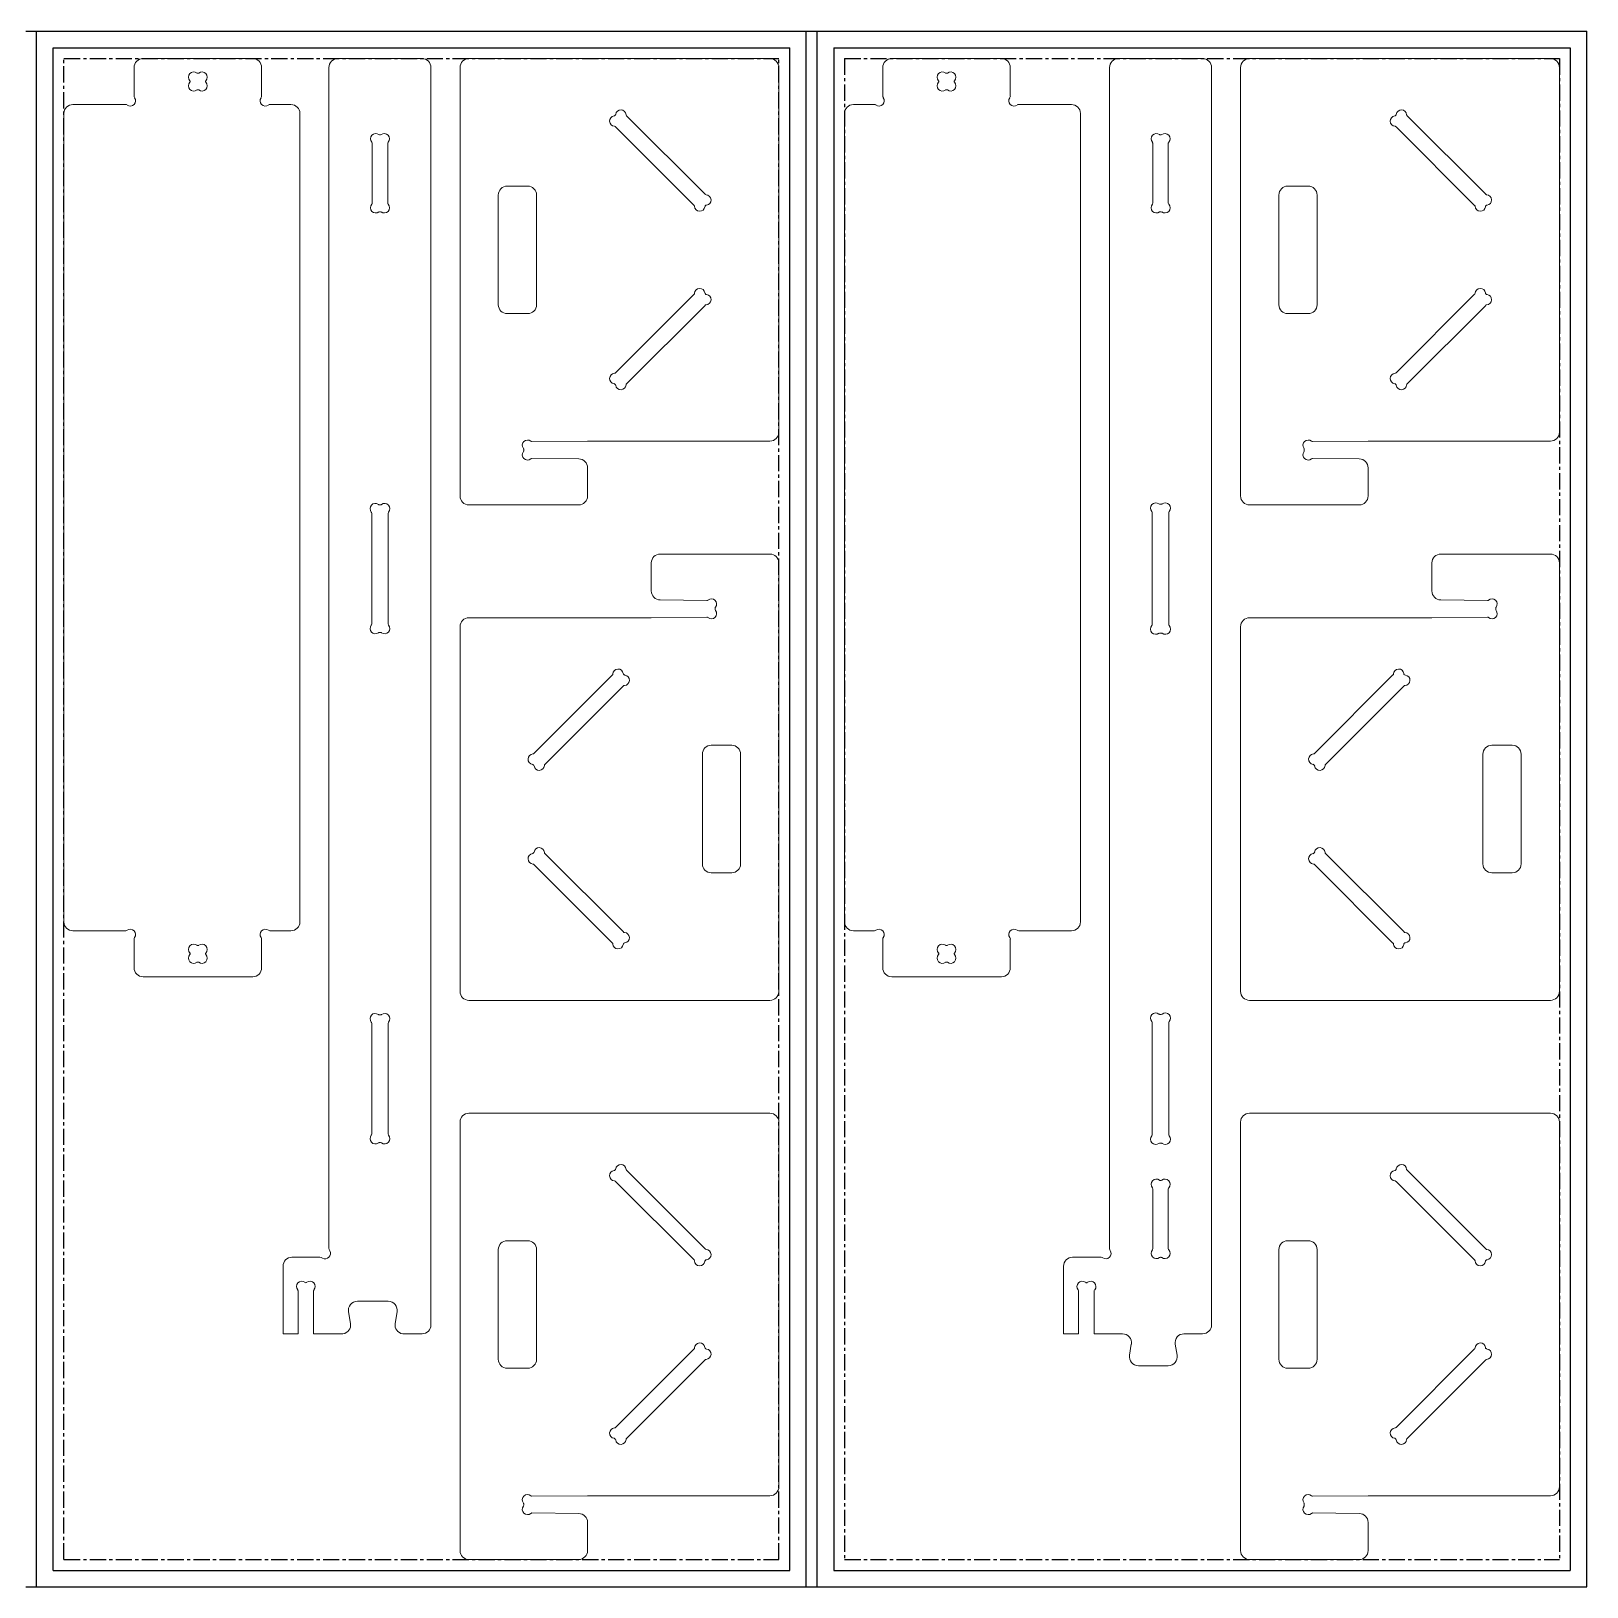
# Model space of a CAD drawing. Header units: millimetres. Extents: x 0 to 2440, y 0 to 1220.
# Drawn here: x 1220 to 2440, y 0 to 1220 of the extents above; entities that cross this region are included whole.
import ezdxf

# ---------------------------------------------------------------- set-up
doc = ezdxf.new("R2010")
doc.units = ezdxf.units.MM
doc.linetypes.add('CENTERX2', pattern=[20.32, 12.7, -2.54, 2.54, -2.54])

msp = doc.modelspace()

# ---------------------------------------------------------------- linework, layer by layer
at = {"color": 7, "linetype": 'CENTERX2'}
for p, q in [((1215.7, 1220), (1224.2, 1220)), ((1827.8, 1220), (1836.3, 1220)), ((1245.7, 1198.5), (1806.3, 1198.5)), ((1245.7, 21.5), (1245.7, 1198.5)), ((1806.3, 21.5), (1806.3, 1198.5)), ((1857.8, 1198.5), (1857.8, 21.5)), ((1857.8, 1198.5), (2418.4, 1198.5)), ((2418.4, 1198.5), (2418.4, 21.5)), ((1245.7, 21.5), (1806.3, 21.5)), ((1857.8, 21.5), (2418.4, 21.5)), ((1215.7, 0), (1224.2, 0)), ((1827.8, 0), (1836.3, 0))]:
    msp.add_line(p, q, dxfattribs=at)
at = {"color": 7, "linetype": 'Continuous'}
for p, q in [((1224.2, 0), (1224.2, 1220)), ((1224.2, 1220), (1827.8, 1220)), ((1827.8, 0), (1827.8, 1220)), ((1836.3, 0), (1836.3, 1220)), ((1836.3, 1220), (2439.9, 1220)), ((2439.9, 0), (2439.9, 1220)), ((1237.2, 13), (1237.2, 1207)), ((1237.2, 1207), (1814.8, 1207)), ((1814.8, 13), (1814.8, 1207)), ((1849.3, 1207), (2426.9, 1207)), ((1849.3, 1207), (1849.3, 13)), ((2426.9, 1207), (2426.9, 13)), ((1237.2, 13), (1814.8, 13)), ((1849.3, 13), (2426.9, 13)), ((1224.2, 0), (1237.2, 0)), ((1237.2, 0), (1814.8, 0)), ((1814.8, 0), (1827.8, 0)), ((1836.3, 0), (1849.3, 0)), ((1849.3, 0), (2426.9, 0)), ((2426.9, 0), (2439.9, 0))]:
    msp.add_line(p, q, dxfattribs=at)
at = {"color": 7, "linetype": 'Continuous', "lineweight": 15}
for p, q in [((1224.2, 1220), (1224.2, 0)), ((1827.8, 1220), (1224.2, 1220)), ((1827.8, 0), (1827.8, 1220)), ((1836.3, 1220), (1836.3, 0)), ((2439.9, 1220), (1836.3, 1220)), ((2439.9, 0), (2439.9, 1220)), ((1237.2, 1207), (1237.2, 13)), ((1814.8, 1207), (1237.2, 1207)), ((1393.7, 1198.5), (1307.7, 1198.5)), ((1526.5, 1198.5), (1460.5, 1198.5)), ((1799.3, 1198.5), (1563.3, 1198.5)), ((1814.8, 13), (1814.8, 1207)), ((2426.9, 1207), (1849.3, 1207)), ((1849.3, 1207), (1849.3, 13)), ((1894.8, 1198.5), (1980.8, 1198.5)), ((2138.6, 1198.5), (2072.6, 1198.5)), ((2411.4, 1198.5), (2175.4, 1198.5)), ((2426.9, 13), (2426.9, 1207)), ((1300.7, 1191.5), (1300.7, 1169.1)), ((1351.1, 1187), (1350.3, 1187)), ((1400.7, 1169.1), (1400.7, 1191.5)), ((1453.5, 265.7), (1453.5, 1191.5)), ((1533.5, 205.5), (1533.5, 1191.5)), ((1556.3, 1191.5), (1556.3, 855.5)), ((1806.3, 905.5), (1806.3, 1191.5)), ((1887.8, 1169.1), (1887.8, 1191.5)), ((1937.4, 1187), (1938.2, 1187)), ((1987.8, 1191.5), (1987.8, 1169.1)), ((2065.6, 265.1), (2065.6, 1191.5)), ((2145.6, 205.5), (2145.6, 1191.5)), ((2168.4, 1191.5), (2168.4, 855.5)), ((2418.4, 905.5), (2418.4, 1191.5)), ((1344.6, 1180.8), (1344.6, 1180.3)), ((1350.3, 1174), (1351.1, 1174)), ((1356.8, 1180.3), (1356.8, 1180.8)), ((1931.7, 1180.3), (1931.7, 1180.8)), ((1938.2, 1174), (1937.4, 1174)), ((1943.9, 1180.8), (1943.9, 1180.3)), ((1294.1, 1162.5), (1252.7, 1162.5)), ((1423.7, 1162.5), (1407.2, 1162.5)), ((1864.8, 1162.5), (1881.3, 1162.5)), ((1994.4, 1162.5), (2035.8, 1162.5)), ((1245.7, 1155.5), (1245.7, 521.5)), ((1430.7, 521.5), (1430.7, 1155.5)), ((1678, 1154.1), (1677.8, 1153.9)), ((1748.4, 1092.1), (1686.8, 1153.7)), ((1857.8, 1155.5), (1857.8, 521.5)), ((2042.8, 521.5), (2042.8, 1155.5)), ((2290.1, 1154.1), (2289.9, 1153.9)), ((2360.6, 1092.1), (2299, 1153.7)), ((1493.4, 1138.6), (1493.6, 1138.6)), ((1678.2, 1145), (1739.8, 1083.4)), ((2105.5, 1138.6), (2105.8, 1138.6)), ((2290.3, 1145), (2351.9, 1083.4)), ((1487.4, 1085), (1487.4, 1132.1)), ((1499.6, 1132.1), (1499.6, 1085)), ((2099.5, 1085), (2099.5, 1132.1)), ((2111.7, 1132.1), (2111.7, 1085)), ((1609.3, 1098.5), (1593.3, 1098.5)), ((2221.4, 1098.5), (2205.4, 1098.5)), ((1586.3, 1091.5), (1586.3, 1005.5)), ((1616.3, 1005.5), (1616.3, 1091.5)), ((2198.4, 1091.5), (2198.4, 1005.5)), ((2228.4, 1005.5), (2228.4, 1091.5)), ((1493.6, 1078.4), (1493.4, 1078.4)), ((1748.6, 1083), (1748.8, 1083.2)), ((2105.8, 1078.4), (2105.5, 1078.4)), ((2360.8, 1083), (2361, 1083.2)), ((1739.8, 1013.7), (1678.2, 952.1)), ((1748.8, 1013.9), (1748.6, 1014.1)), ((2351.9, 1013.7), (2290.3, 952.1)), ((2361, 1013.9), (2360.8, 1014.1)), ((1686.8, 943.4), (1748.4, 1005)), ((2299, 943.4), (2360.6, 1005)), ((1593.3, 998.5), (1609.3, 998.5)), ((2205.4, 998.5), (2221.4, 998.5)), ((1677.8, 943.2), (1678, 943)), ((2289.9, 943.2), (2290.1, 943)), ((1606.2, 892.1), (1606.2, 891)), ((1656.3, 898.5), (1612.7, 898.1)), ((1656.3, 898.5), (1799.3, 898.5)), ((2218.3, 892.1), (2218.3, 891)), ((2268.4, 898.5), (2224.8, 898.1)), ((2268.4, 898.5), (2411.4, 898.5)), ((1612.7, 885), (1649.4, 884.6)), ((2224.8, 885), (2261.5, 884.6)), ((1656.3, 855.5), (1656.3, 877.6)), ((2268.4, 855.5), (2268.4, 877.6)), ((1487, 755), (1487, 842.1)), ((1493, 848.6), (1494, 848.6)), ((1500, 842.1), (1500, 755)), ((1563.3, 848.5), (1649.3, 848.5)), ((2099.1, 754.6), (2099.1, 842.5)), ((2105.1, 849), (2106.2, 849)), ((2112.1, 842.5), (2112.1, 754.6)), ((2175.4, 848.5), (2261.4, 848.5)), ((1799.3, 810), (1713.3, 810)), ((2411.4, 810), (2325.4, 810)), ((1706.3, 803), (1706.3, 781)), ((1806.3, 467), (1806.3, 803)), ((2318.4, 803), (2318.4, 781)), ((2418.4, 467), (2418.4, 803)), ((1749.9, 773.6), (1713.2, 774)), ((2362.1, 773.6), (2325.4, 774)), ((1706.3, 760), (1563.3, 760)), ((1706.3, 760), (1749.9, 760.5)), ((1756.4, 766.5), (1756.4, 767.6)), ((2318.4, 760), (2175.4, 760)), ((2318.4, 760), (2362.1, 760.5)), ((2368.5, 766.5), (2368.5, 767.6)), ((1494, 748.4), (1493, 748.4)), ((1556.3, 753), (1556.3, 467)), ((2106.2, 748), (2105.1, 748)), ((2168.4, 753), (2168.4, 467)), ((1675.8, 715.2), (1614.2, 653.6)), ((1684.8, 715.4), (1684.6, 715.6)), ((2287.9, 715.2), (2226.3, 653.6)), ((2297, 715.4), (2296.8, 715.6)), ((1622.8, 644.9), (1684.4, 706.5)), ((2235, 644.9), (2296.6, 706.5)), ((1769.3, 660), (1753.3, 660)), ((2381.4, 660), (2365.4, 660)), ((1746.3, 653), (1746.3, 567)), ((1776.3, 567), (1776.3, 653)), ((2358.4, 653), (2358.4, 567)), ((2388.4, 567), (2388.4, 653)), ((1613.8, 644.7), (1614, 644.5)), ((2225.9, 644.7), (2226.1, 644.5)), ((1614, 575.6), (1613.8, 575.4)), ((1684.4, 513.6), (1622.8, 575.2)), ((2226.1, 575.6), (2225.9, 575.4)), ((2296.6, 513.6), (2235, 575.2)), ((1614.2, 566.5), (1675.8, 504.9)), ((2226.3, 566.5), (2287.9, 504.9)), ((1753.3, 560), (1769.3, 560)), ((2365.4, 560), (2381.4, 560)), ((1294.1, 514.5), (1252.7, 514.5)), ((1423.7, 514.5), (1407.2, 514.5)), ((1864.8, 514.5), (1881.3, 514.5)), ((1994.4, 514.5), (2035.8, 514.5)), ((1300.7, 485.5), (1300.7, 508)), ((1350.3, 503), (1351.1, 503)), ((1400.7, 508), (1400.7, 485.5)), ((1684.6, 504.5), (1684.8, 504.7)), ((1887.8, 508), (1887.8, 485.5)), ((1938.2, 503), (1937.4, 503)), ((1987.8, 485.5), (1987.8, 508)), ((2296.8, 504.5), (2297, 504.7)), ((1344.6, 496.3), (1344.6, 496.8)), ((1351.1, 490), (1350.3, 490)), ((1356.8, 496.8), (1356.8, 496.3)), ((1931.7, 496.8), (1931.7, 496.3)), ((1937.4, 490), (1938.2, 490)), ((1943.9, 496.3), (1943.9, 496.8)), ((1393.7, 478.5), (1307.7, 478.5)), ((1894.8, 478.5), (1980.8, 478.5)), ((1563.3, 460), (1799.3, 460)), ((2175.4, 460), (2411.4, 460)), ((1487, 355), (1487, 442.1)), ((1493, 448.6), (1494, 448.6)), ((1500, 442.1), (1500, 355)), ((2099.1, 354.6), (2099.1, 442.5)), ((2105.1, 449), (2106.2, 449)), ((2112.1, 442.5), (2112.1, 354.6)), ((1799.3, 371.5), (1563.3, 371.5)), ((2411.4, 371.5), (2175.4, 371.5)), ((1556.3, 364.5), (1556.3, 28.5)), ((1806.3, 78.5), (1806.3, 364.5)), ((2168.4, 364.5), (2168.4, 28.5)), ((2418.4, 78.5), (2418.4, 364.5)), ((1494, 348.4), (1493, 348.4)), ((2106.2, 348), (2105.1, 348)), ((1678, 327.1), (1677.8, 326.9)), ((1678.2, 318), (1739.8, 256.4)), ((1748.4, 265.1), (1686.8, 326.7)), ((2105.5, 318.7), (2105.8, 318.7)), ((2290.1, 327.1), (2289.9, 326.9)), ((2290.3, 318), (2351.9, 256.4)), ((2360.6, 265.1), (2299, 326.7)), ((2099.5, 265.1), (2099.5, 312.2)), ((2111.7, 312.2), (2111.7, 265.1)), ((1609.3, 271.5), (1593.3, 271.5)), ((2221.4, 271.5), (2205.4, 271.5)), ((1446.3, 258.5), (1424.5, 258.5)), ((1586.3, 264.5), (1586.3, 178.5)), ((1616.3, 178.5), (1616.3, 264.5)), ((1748.6, 256), (1748.8, 256.2)), ((2059.1, 258.5), (2036.6, 258.5)), ((2105.8, 258.5), (2105.5, 258.5)), ((2198.4, 264.5), (2198.4, 178.5)), ((2228.4, 178.5), (2228.4, 264.5)), ((2360.8, 256), (2361, 256.2)), ((1417.5, 251.5), (1417.5, 198.5)), ((2029.6, 251.5), (2029.6, 198.5)), ((1429.3, 198.5), (1429.3, 232.1)), ((1435.3, 238.6), (1435.5, 238.6)), ((1441.5, 232.1), (1441.5, 198.5)), ((2041.4, 198.5), (2041.4, 232.1)), ((2047.4, 238.6), (2047.7, 238.6)), ((2053.6, 232.1), (2053.6, 198.5)), ((1500, 224), (1475.8, 224)), ((1468.8, 215.7), (1470.4, 206.6)), ((1507, 215.7), (1505.4, 206.6)), ((1429.3, 198.5), (1417.5, 198.5)), ((1464.5, 198.5), (1441.5, 198.5)), ((1526.5, 198.5), (1511.4, 198.5)), ((2041.4, 198.5), (2029.6, 198.5)), ((2075.8, 198.5), (2053.6, 198.5)), ((2138.6, 198.5), (2124, 198.5)), ((1739.8, 186.7), (1678.2, 125.1)), ((1748.8, 186.9), (1748.6, 187.1)), ((2082.7, 190.4), (2081.3, 181.7)), ((2117.1, 190.3), (2118.6, 181.8)), ((2351.9, 186.7), (2290.3, 125.1)), ((2361, 186.9), (2360.8, 187.1)), ((1593.3, 171.5), (1609.3, 171.5)), ((1686.8, 116.4), (1748.4, 178)), ((2111.7, 173.5), (2088.2, 173.5)), ((2205.4, 171.5), (2221.4, 171.5)), ((2299, 116.4), (2360.6, 178)), ((1677.8, 116.2), (1678, 116)), ((2289.9, 116.2), (2290.1, 116)), ((1606.2, 65.1), (1606.2, 64)), ((1656.3, 71.5), (1612.7, 71.1)), ((1656.3, 71.5), (1799.3, 71.5)), ((2218.3, 65.1), (2218.3, 64)), ((2268.4, 71.5), (2224.8, 71.1)), ((2268.4, 71.5), (2411.4, 71.5)), ((1612.7, 58), (1649.4, 57.6)), ((1656.3, 28.5), (1656.3, 50.6)), ((2224.8, 58), (2261.5, 57.6)), ((2268.4, 28.5), (2268.4, 50.6)), ((1237.2, 13), (1814.8, 13)), ((1563.3, 21.5), (1649.3, 21.5)), ((1849.3, 13), (2426.9, 13)), ((2175.4, 21.5), (2261.4, 21.5)), ((1224.2, 0), (1827.8, 0)), ((1836.3, 0), (2439.9, 0))]:
    msp.add_line(p, q, dxfattribs=at)
for centre, radius, start, end in [((1307.7, 1191.5), 7, 90, 180), ((1393.7, 1191.5), 7, 0, 90), ((1460.5, 1191.5), 7, 90, 180), ((1526.5, 1191.5), 7, 0, 90), ((1563.3, 1191.5), 7, 90, 180), ((1799.3, 1191.5), 7, 0, 90), ((1894.8, 1191.5), 7, 90, 180), ((1980.8, 1191.5), 7, 0, 90), ((2072.6, 1191.5), 7, 90, 180), ((2138.6, 1191.5), 7, 0, 90), ((2175.4, 1191.5), 7, 90, 180), ((2411.4, 1191.5), 7, 0, 90), ((1347.4, 1184), 4.1, 50.0242, 224.7385), ((1350.3, 1187.5), 0.5, 230.0242, 270), ((1351.1, 1187.5), 0.5, 270, 309.9758), ((1354, 1184), 4.1, 315.2615, 129.9758), ((1934.5, 1184), 4.1, 50.0242, 224.7385), ((1937.4, 1187.5), 0.5, 230.0242, 270), ((1938.2, 1187.5), 0.5, 270, 309.9758), ((1941.1, 1184), 4.1, 315.2615, 129.9758), ((1347.4, 1177.1), 4.1, 135.2615, 309.9758), ((1344.1, 1180.8), 0.5, 0, 44.7385), ((1344.1, 1180.3), 0.5, 315.2615, 0), ((1350.3, 1173.5), 0.5, 90, 129.9758), ((1351.1, 1173.5), 0.5, 50.0242, 90), ((1354, 1177.1), 4.1, 230.0242, 44.7385), ((1357.3, 1180.8), 0.5, 135.2615, 180), ((1357.3, 1180.3), 0.5, 180, 224.7385), ((1934.5, 1177.1), 4.1, 135.2615, 309.9758), ((1931.2, 1180.8), 0.5, 0, 44.7385), ((1931.2, 1180.3), 0.5, 315.2615, 0), ((1937.4, 1173.5), 0.5, 90, 129.9758), ((1938.2, 1173.5), 0.5, 50.0242, 90), ((1941.1, 1177.1), 4.1, 230.0242, 44.7385), ((1944.4, 1180.8), 0.5, 135.2615, 180), ((1944.4, 1180.3), 0.5, 180, 224.7385), ((1252.7, 1155.5), 7, 90, 180), ((1294.1, 1160.5), 2.05, 53.5849, 90), ((1297.8, 1165.4), 4.1, 233.5849, 36.4151), ((1302.7, 1169.1), 2.05, 180, 216.4151), ((1403.6, 1165.4), 4.1, 143.5849, 306.4151), ((1398.6, 1169.1), 2.05, 323.5849, 0), ((1407.2, 1160.5), 2.05, 90, 126.4151), ((1423.7, 1155.5), 7, 0, 90), ((1864.8, 1155.5), 7, 90, 180), ((1881.3, 1160.5), 2.05, 53.5849, 90), ((1884.9, 1165.4), 4.1, 233.5849, 36.4151), ((1889.9, 1169.1), 2.05, 180, 216.4151), ((1990.7, 1165.4), 4.1, 143.5849, 306.4151), ((1985.8, 1169.1), 2.05, 323.5849, 0), ((1994.4, 1160.5), 2.05, 90, 126.4151), ((2035.8, 1155.5), 7, 0, 90), ((1677.7, 1149.5), 4.1, 97.8616, 266.5321), ((1676.9, 1154.7), 1.2, 277.8616, 315), ((1677.1, 1154.9), 1.2, 315, 352.1384), ((1682.4, 1154.2), 4.1, 3.4679, 172.1384), ((1687.7, 1154.5), 1.2, 183.4679, 225), ((2289.8, 1149.5), 4.1, 97.8616, 266.5321), ((2289.1, 1154.7), 1.2, 277.8616, 315), ((2289.3, 1154.9), 1.2, 315, 352.1384), ((2294.5, 1154.2), 4.1, 3.4679, 172.1384), ((2299.8, 1154.5), 1.2, 183.4679, 225), ((1490.2, 1135.6), 4.1, 52.8616, 221.5321), ((1493.4, 1139.8), 1.2, 232.8616, 270), ((1493.6, 1139.8), 1.2, 270, 307.1384), ((1496.8, 1135.6), 4.1, 318.4679, 127.1384), ((1677.4, 1144.2), 1.2, 45, 86.5321), ((2102.3, 1135.6), 4.1, 52.8616, 221.5321), ((2105.5, 1139.8), 1.2, 232.8616, 270), ((2105.8, 1139.8), 1.2, 270, 307.1384), ((2109, 1135.6), 4.1, 318.4679, 127.1384), ((2289.5, 1144.2), 1.2, 45, 86.5321), ((1486.2, 1132.1), 1.2, 0, 41.5321), ((1500.8, 1132.1), 1.2, 138.4679, 180), ((2098.3, 1132.1), 1.2, 0, 41.5321), ((2112.9, 1132.1), 1.2, 138.4679, 180), ((1593.3, 1091.5), 7, 90, 180), ((1609.3, 1091.5), 7, 0, 90), ((2205.4, 1091.5), 7, 90, 180), ((2221.4, 1091.5), 7, 0, 90), ((1749.3, 1092.9), 1.2, 225, 266.5321), ((1749, 1087.6), 4.1, 277.8616, 86.5321), ((2361.4, 1092.9), 1.2, 225, 266.5321), ((2361.1, 1087.6), 4.1, 277.8616, 86.5321), ((1490.2, 1081.5), 4.1, 138.4679, 307.1384), ((1486.2, 1085), 1.2, 318.4679, 0), ((1493.4, 1077.2), 1.2, 90, 127.1384), ((1493.6, 1077.2), 1.2, 52.8616, 90), ((1496.8, 1081.5), 4.1, 232.8616, 41.5321), ((1500.8, 1085), 1.2, 180, 221.5321), ((1739, 1082.6), 1.2, 3.4679, 45), ((1744.2, 1082.9), 4.1, 183.4679, 352.1384), ((1749.5, 1082.2), 1.2, 135, 172.1384), ((1749.7, 1082.4), 1.2, 97.8616, 135), ((2102.3, 1081.5), 4.1, 138.4679, 307.1384), ((2098.3, 1085), 1.2, 318.4679, 0), ((2105.5, 1077.2), 1.2, 90, 127.1384), ((2105.8, 1077.2), 1.2, 52.8616, 90), ((2109, 1081.5), 4.1, 232.8616, 41.5321), ((2112.9, 1085), 1.2, 180, 221.5321), ((2351.1, 1082.6), 1.2, 3.4679, 45), ((2356.4, 1082.9), 4.1, 183.4679, 352.1384), ((2361.6, 1082.2), 1.2, 135, 172.1384), ((2361.8, 1082.4), 1.2, 97.8616, 135), ((1739, 1014.5), 1.2, 315, 356.5321), ((1744.2, 1014.2), 4.1, 7.8616, 176.5321), ((1749.5, 1014.9), 1.2, 187.8616, 225), ((1749.7, 1014.7), 1.2, 225, 262.1384), ((1749, 1009.5), 4.1, 273.4679, 82.1384), ((2351.1, 1014.5), 1.2, 315, 356.5321), ((2356.4, 1014.2), 4.1, 7.8616, 176.5321), ((2361.6, 1014.9), 1.2, 187.8616, 225), ((2361.8, 1014.7), 1.2, 225, 262.1384), ((2361.1, 1009.5), 4.1, 273.4679, 82.1384), ((1593.3, 1005.5), 7, 180, 270), ((1609.3, 1005.5), 7, 270, 0), ((1749.3, 1004.2), 1.2, 93.4679, 135), ((2205.4, 1005.5), 7, 180, 270), ((2221.4, 1005.5), 7, 270, 0), ((2361.4, 1004.2), 1.2, 93.4679, 135), ((1677.7, 947.6), 4.1, 93.4679, 262.1384), ((1677.4, 952.9), 1.2, 273.4679, 315), ((2289.8, 947.6), 4.1, 93.4679, 262.1384), ((2289.5, 952.9), 1.2, 273.4679, 315), ((1676.9, 942.4), 1.2, 45, 82.1384), ((1677.1, 942.2), 1.2, 7.8616, 45), ((1682.4, 942.9), 4.1, 187.8616, 356.5321), ((1687.7, 942.6), 1.2, 135, 176.5321), ((2289.1, 942.4), 1.2, 45, 82.1384), ((2289.3, 942.2), 1.2, 7.8616, 45), ((2294.5, 942.9), 4.1, 187.8616, 356.5321), ((2299.8, 942.6), 1.2, 135, 176.5321), ((1799.3, 905.5), 7, 270, 0), ((2411.4, 905.5), 7, 270, 0), ((1609.2, 895.3), 4.1, 49.5321, 217.1384), ((1605, 892.1), 1.2, 0, 37.1384), ((1605, 891), 1.2, 322.8616, 0), ((1612.7, 899.3), 1.2, 229.5321, 270.5718), ((2221.4, 895.3), 4.1, 49.5321, 217.1384), ((2217.1, 892.1), 1.2, 0, 37.1384), ((2217.1, 891), 1.2, 322.8616, 0), ((2224.8, 899.3), 1.2, 229.5321, 270.5718), ((1609.2, 887.8), 4.1, 142.8616, 310.4679), ((1612.7, 883.8), 1.2, 89.4282, 130.4679), ((1649.3, 877.6), 7, 0, 89.4282), ((2221.4, 887.8), 4.1, 142.8616, 310.4679), ((2224.8, 883.8), 1.2, 89.4282, 130.4679), ((2261.4, 877.6), 7, 0, 89.4282), ((1563.3, 855.5), 7, 180, 270), ((1649.3, 855.5), 7, 270, 0), ((2175.4, 855.5), 7, 180, 270), ((2261.4, 855.5), 7, 270, 0), ((1489.8, 845.6), 4.1, 52.8616, 221.5321), ((1485.8, 842.1), 1.2, 0, 41.5321), ((1493, 849.8), 1.2, 232.8616, 270), ((1494, 849.8), 1.2, 270, 307.1384), ((1497.2, 845.6), 4.1, 318.4679, 127.1384), ((1501.2, 842.1), 1.2, 138.4679, 180), ((2101.9, 846), 4.1, 52.8616, 221.5321), ((2097.9, 842.5), 1.2, 0, 41.5321), ((2105.1, 850.2), 1.2, 232.8616, 270), ((2106.2, 850.2), 1.2, 270, 307.1384), ((2109.4, 846), 4.1, 318.4679, 127.1384), ((2113.3, 842.5), 1.2, 138.4679, 180), ((1713.3, 803), 7, 90, 180), ((1799.3, 803), 7, 0, 90), ((2325.4, 803), 7, 90, 180), ((2411.4, 803), 7, 0, 90), ((1713.3, 781), 7, 180, 269.4282), ((2325.4, 781), 7, 180, 269.4282), ((1750, 774.8), 1.2, 269.4282, 310.4679), ((1753.4, 770.8), 4.1, 322.8616, 130.4679), ((2362.1, 774.8), 1.2, 269.4282, 310.4679), ((2365.5, 770.8), 4.1, 322.8616, 130.4679), ((1563.3, 753), 7, 90, 180), ((1750, 759.3), 1.2, 49.5321, 90.5718), ((1753.4, 763.3), 4.1, 229.5321, 37.1384), ((1757.6, 767.6), 1.2, 142.8616, 180), ((1757.6, 766.5), 1.2, 180, 217.1384), ((2175.4, 753), 7, 90, 180), ((2362.1, 759.3), 1.2, 49.5321, 90.5718), ((2365.5, 763.3), 4.1, 229.5321, 37.1384), ((2369.7, 767.6), 1.2, 142.8616, 180), ((2369.7, 766.5), 1.2, 180, 217.1384), ((1489.8, 751.5), 4.1, 138.4679, 307.1384), ((1485.8, 755), 1.2, 318.4679, 0), ((1493, 747.2), 1.2, 90, 127.1384), ((1494, 747.2), 1.2, 52.8616, 90), ((1497.2, 751.5), 4.1, 232.8616, 41.5321), ((1501.2, 755), 1.2, 180, 221.5321), ((2101.9, 751.1), 4.1, 138.4679, 307.1384), ((2097.9, 754.6), 1.2, 318.4679, 0), ((2105.1, 746.8), 1.2, 90, 127.1384), ((2106.2, 746.8), 1.2, 52.8616, 90), ((2109.4, 751.1), 4.1, 232.8616, 41.5321), ((2113.3, 754.6), 1.2, 180, 221.5321), ((1675, 716), 1.2, 315, 356.5321), ((1680.2, 715.7), 4.1, 7.8616, 176.5321), ((1685.5, 716.4), 1.2, 187.8616, 225), ((1685.7, 716.2), 1.2, 225, 262.1384), ((1685, 711), 4.1, 273.4679, 82.1384), ((2287.1, 716), 1.2, 315, 356.5321), ((2292.4, 715.7), 4.1, 7.8616, 176.5321), ((2297.6, 716.4), 1.2, 187.8616, 225), ((2297.8, 716.2), 1.2, 225, 262.1384), ((2297.1, 711), 4.1, 273.4679, 82.1384), ((1685.3, 705.7), 1.2, 93.4679, 135), ((2297.4, 705.7), 1.2, 93.4679, 135), ((1753.3, 653), 7, 90, 180), ((1769.3, 653), 7, 0, 90), ((2365.4, 653), 7, 90, 180), ((2381.4, 653), 7, 0, 90), ((1613.7, 649.1), 4.1, 93.4679, 262.1384), ((1613.4, 654.4), 1.2, 273.4679, 315), ((2225.8, 649.1), 4.1, 93.4679, 262.1384), ((2225.5, 654.4), 1.2, 273.4679, 315), ((1612.9, 643.9), 1.2, 45, 82.1384), ((1613.1, 643.7), 1.2, 7.8616, 45), ((1618.4, 644.4), 4.1, 187.8616, 356.5321), ((1623.7, 644.1), 1.2, 135, 176.5321), ((2225.1, 643.9), 1.2, 45, 82.1384), ((2225.3, 643.7), 1.2, 7.8616, 45), ((2230.5, 644.4), 4.1, 187.8616, 356.5321), ((2235.8, 644.1), 1.2, 135, 176.5321), ((1613.7, 571), 4.1, 97.8616, 266.5321), ((1612.9, 576.2), 1.2, 277.8616, 315), ((1613.1, 576.4), 1.2, 315, 352.1384), ((1618.4, 575.7), 4.1, 3.4679, 172.1384), ((1623.7, 576), 1.2, 183.4679, 225), ((2225.8, 571), 4.1, 97.8616, 266.5321), ((2225.1, 576.2), 1.2, 277.8616, 315), ((2225.3, 576.4), 1.2, 315, 352.1384), ((2230.5, 575.7), 4.1, 3.4679, 172.1384), ((2235.8, 576), 1.2, 183.4679, 225), ((1613.4, 565.7), 1.2, 45, 86.5321), ((1753.3, 567), 7, 180, 270), ((1769.3, 567), 7, 270, 0), ((2225.5, 565.7), 1.2, 45, 86.5321), ((2365.4, 567), 7, 180, 270), ((2381.4, 567), 7, 270, 0), ((1252.7, 521.5), 7, 180, 270), ((1294.1, 516.6), 2.05, 270, 306.4151), ((1297.8, 511.6), 4.1, 323.5849, 126.4151), ((1403.6, 511.6), 4.1, 53.5849, 216.4151), ((1407.2, 516.6), 2.05, 233.5849, 270), ((1423.7, 521.5), 7, 270, 0), ((1685.3, 514.4), 1.2, 225, 266.5321), ((1685, 509.1), 4.1, 277.8616, 86.5321), ((1864.8, 521.5), 7, 180, 270), ((1881.3, 516.6), 2.05, 270, 306.4151), ((1884.9, 511.6), 4.1, 323.5849, 126.4151), ((1990.7, 511.6), 4.1, 53.5849, 216.4151), ((1994.4, 516.6), 2.05, 233.5849, 270), ((2035.8, 521.5), 7, 270, 0), ((2297.4, 514.4), 1.2, 225, 266.5321), ((2297.1, 509.1), 4.1, 277.8616, 86.5321), ((1302.7, 508), 2.05, 143.5849, 180), ((1347.4, 500), 4.1, 50.0242, 224.7385), ((1350.3, 503.5), 0.5, 230.0242, 270), ((1351.1, 503.5), 0.5, 270, 309.9758), ((1354, 500), 4.1, 315.2615, 129.9758), ((1398.6, 508), 2.05, 0, 36.4151), ((1675, 504.1), 1.2, 3.4679, 45), ((1680.2, 504.4), 4.1, 183.4679, 352.1384), ((1685.5, 503.7), 1.2, 135, 172.1384), ((1685.7, 503.9), 1.2, 97.8616, 135), ((1889.9, 508), 2.05, 143.5849, 180), ((1934.5, 500), 4.1, 50.0242, 224.7385), ((1937.4, 503.5), 0.5, 230.0242, 270), ((1938.2, 503.5), 0.5, 270, 309.9758), ((1941.1, 500), 4.1, 315.2615, 129.9758), ((1985.8, 508), 2.05, 0, 36.4151), ((2287.1, 504.1), 1.2, 3.4679, 45), ((2292.4, 504.4), 4.1, 183.4679, 352.1384), ((2297.6, 503.7), 1.2, 135, 172.1384), ((2297.8, 503.9), 1.2, 97.8616, 135), ((1347.4, 493.1), 4.1, 135.2615, 309.9758), ((1344.1, 496.8), 0.5, 0, 44.7385), ((1344.1, 496.3), 0.5, 315.2615, 0), ((1350.3, 489.5), 0.5, 90, 129.9758), ((1351.1, 489.5), 0.5, 50.0242, 90), ((1354, 493.1), 4.1, 230.0242, 44.7385), ((1357.3, 496.8), 0.5, 135.2615, 180), ((1357.3, 496.3), 0.5, 180, 224.7385), ((1934.5, 493.1), 4.1, 135.2615, 309.9758), ((1931.2, 496.8), 0.5, 0, 44.7385), ((1931.2, 496.3), 0.5, 315.2615, 0), ((1937.4, 489.5), 0.5, 90, 129.9758), ((1938.2, 489.5), 0.5, 50.0242, 90), ((1941.1, 493.1), 4.1, 230.0242, 44.7385), ((1944.4, 496.8), 0.5, 135.2615, 180), ((1944.4, 496.3), 0.5, 180, 224.7385), ((1307.7, 485.5), 7, 180, 270), ((1393.7, 485.5), 7, 270, 0), ((1894.8, 485.5), 7, 180, 270), ((1980.8, 485.5), 7, 270, 0), ((1563.3, 467), 7, 180, 270), ((1799.3, 467), 7, 270, 0), ((2175.4, 467), 7, 180, 270), ((2411.4, 467), 7, 270, 0), ((1489.8, 445.6), 4.1, 52.8616, 221.5321), ((1485.8, 442.1), 1.2, 0, 41.5321), ((1493, 449.8), 1.2, 232.8616, 270), ((1494, 449.8), 1.2, 270, 307.1384), ((1497.2, 445.6), 4.1, 318.4679, 127.1384), ((1501.2, 442.1), 1.2, 138.4679, 180), ((2101.9, 446), 4.1, 52.8616, 221.5321), ((2097.9, 442.5), 1.2, 0, 41.5321), ((2105.1, 450.2), 1.2, 232.8616, 270), ((2106.2, 450.2), 1.2, 270, 307.1384), ((2109.4, 446), 4.1, 318.4679, 127.1384), ((2113.3, 442.5), 1.2, 138.4679, 180), ((1563.3, 364.5), 7, 90, 180), ((1799.3, 364.5), 7, 0, 90), ((2175.4, 364.5), 7, 90, 180), ((2411.4, 364.5), 7, 0, 90), ((1489.8, 351.5), 4.1, 138.4679, 307.1384), ((1485.8, 355), 1.2, 318.4679, 0), ((1497.2, 351.5), 4.1, 232.8616, 41.5321), ((1501.2, 355), 1.2, 180, 221.5321), ((2097.9, 354.6), 1.2, 318.4679, 0), ((2113.3, 354.6), 1.2, 180, 221.5321), ((1493, 347.2), 1.2, 90, 127.1384), ((1494, 347.2), 1.2, 52.8616, 90), ((2101.9, 351.1), 4.1, 138.4679, 307.1384), ((2105.1, 346.8), 1.2, 90, 127.1384), ((2106.2, 346.8), 1.2, 52.8616, 90), ((2109.4, 351.1), 4.1, 232.8616, 41.5321), ((1682.4, 327.2), 4.1, 3.4679, 172.1384), ((2294.5, 327.2), 4.1, 3.4679, 172.1384), ((1677.7, 322.5), 4.1, 97.8616, 266.5321), ((1676.9, 327.7), 1.2, 277.8616, 315), ((1677.4, 317.2), 1.2, 45, 86.5321), ((1677.1, 327.9), 1.2, 315, 352.1384), ((1687.7, 327.5), 1.2, 183.4679, 225), ((2102.3, 315.7), 4.1, 52.8616, 221.5321), ((2105.5, 319.9), 1.2, 232.8616, 270), ((2105.8, 319.9), 1.2, 270, 307.1384), ((2109, 315.7), 4.1, 318.4679, 127.1384), ((2289.8, 322.5), 4.1, 97.8616, 266.5321), ((2289.1, 327.7), 1.2, 277.8616, 315), ((2289.5, 317.2), 1.2, 45, 86.5321), ((2289.3, 327.9), 1.2, 315, 352.1384), ((2299.8, 327.5), 1.2, 183.4679, 225), ((2098.3, 312.2), 1.2, 0, 41.5321), ((2112.9, 312.2), 1.2, 138.4679, 180), ((1593.3, 264.5), 7, 90, 180), ((1609.3, 264.5), 7, 0, 90), ((2205.4, 264.5), 7, 90, 180), ((2221.4, 264.5), 7, 0, 90), ((1424.5, 251.5), 7, 90, 180), ((1446.3, 254.4), 4.1, 58.6003, 90), ((1450.6, 261.4), 4.1, 238.6003, 31.3997), ((1457.6, 265.7), 4.1, 180, 211.3997), ((1739, 255.6), 1.2, 3.4679, 45), ((1749.3, 265.9), 1.2, 225, 266.5321), ((1749.7, 255.4), 1.2, 97.8616, 135), ((1749, 260.6), 4.1, 277.8616, 86.5321), ((2036.6, 251.5), 7, 90, 180), ((2059.1, 256.5), 2.05, 53.5849, 90), ((2062.7, 261.4), 4.1, 233.5849, 36.4151), ((2067.7, 265.1), 2.05, 180, 216.4151), ((2102.3, 261.6), 4.1, 138.4679, 307.1384), ((2098.3, 265.1), 1.2, 318.4679, 0), ((2105.5, 257.3), 1.2, 90, 127.1384), ((2105.8, 257.3), 1.2, 52.8616, 90), ((2109, 261.6), 4.1, 232.8616, 41.5321), ((2112.9, 265.1), 1.2, 180, 221.5321), ((2351.1, 255.6), 1.2, 3.4679, 45), ((2361.4, 265.9), 1.2, 225, 266.5321), ((2361.8, 255.4), 1.2, 97.8616, 135), ((2361.1, 260.6), 4.1, 277.8616, 86.5321), ((1744.2, 255.9), 4.1, 183.4679, 352.1384), ((1749.5, 255.2), 1.2, 135, 172.1384), ((2356.4, 255.9), 4.1, 183.4679, 352.1384), ((2361.6, 255.2), 1.2, 135, 172.1384), ((1432.1, 235.6), 4.1, 52.8616, 221.5321), ((1428.1, 232.1), 1.2, 0, 41.5321), ((1435.3, 239.8), 1.2, 232.8616, 270), ((1435.5, 239.8), 1.2, 270, 307.1384), ((1438.7, 235.6), 4.1, 318.4679, 127.1384), ((1442.7, 232.1), 1.2, 138.4679, 180), ((2044.2, 235.6), 4.1, 52.8616, 221.5321), ((2040.2, 232.1), 1.2, 0, 41.5321), ((2047.4, 239.8), 1.2, 232.8616, 270), ((2047.7, 239.8), 1.2, 270, 307.1384), ((2050.9, 235.6), 4.1, 318.4679, 127.1384), ((2054.8, 232.1), 1.2, 138.4679, 180), ((1475.8, 216.9), 7.1, 90, 190), ((1500, 216.9), 7.1, 350, 90), ((1463.6, 205.4), 6.9, 277.1251, 10), ((1512.2, 205.4), 6.9, 170, 262.8749), ((1526.5, 205.5), 7, 270, 0), ((2075.8, 191.5), 7, 350.9097, 90), ((2124, 191.5), 7, 90, 190), ((2138.6, 205.5), 7, 270, 0), ((1739, 187.5), 1.2, 315, 356.5321), ((1744.2, 187.2), 4.1, 7.8616, 176.5321), ((1749.5, 187.9), 1.2, 187.8616, 225), ((1749.7, 187.7), 1.2, 225, 262.1384), ((1749, 182.5), 4.1, 273.4679, 82.1384), ((2351.1, 187.5), 1.2, 315, 356.5321), ((2356.4, 187.2), 4.1, 7.8616, 176.5321), ((2361.6, 187.9), 1.2, 187.8616, 225), ((2361.8, 187.7), 1.2, 225, 262.1384), ((2361.1, 182.5), 4.1, 273.4679, 82.1384), ((1593.3, 178.5), 7, 180, 270), ((1609.3, 178.5), 7, 270, 0), ((1749.3, 177.2), 1.2, 93.4679, 135), ((2088.2, 180.5), 7, 170.9097, 270), ((2111.7, 180.5), 7, 270, 10), ((2205.4, 178.5), 7, 180, 270), ((2221.4, 178.5), 7, 270, 0), ((2361.4, 177.2), 1.2, 93.4679, 135), ((1677.7, 120.6), 4.1, 93.4679, 262.1384), ((1677.4, 125.9), 1.2, 273.4679, 315), ((2289.8, 120.6), 4.1, 93.4679, 262.1384), ((2289.5, 125.9), 1.2, 273.4679, 315), ((1676.9, 115.4), 1.2, 45, 82.1384), ((1677.1, 115.2), 1.2, 7.8616, 45), ((1682.4, 115.9), 4.1, 187.8616, 356.5321), ((1687.7, 115.6), 1.2, 135, 176.5321), ((2289.1, 115.4), 1.2, 45, 82.1384), ((2289.3, 115.2), 1.2, 7.8616, 45), ((2294.5, 115.9), 4.1, 187.8616, 356.5321), ((2299.8, 115.6), 1.2, 135, 176.5321), ((1799.3, 78.5), 7, 270, 0), ((2411.4, 78.5), 7, 270, 0), ((1609.2, 68.3), 4.1, 49.5321, 217.1384), ((1609.2, 60.8), 4.1, 142.8616, 310.4679), ((1605, 65.1), 1.2, 0, 37.1384), ((1605, 64), 1.2, 322.8616, 0), ((1612.7, 72.3), 1.2, 229.5321, 270.5718), ((2221.4, 68.3), 4.1, 49.5321, 217.1384), ((2221.4, 60.8), 4.1, 142.8616, 310.4679), ((2217.1, 65.1), 1.2, 0, 37.1384), ((2217.1, 64), 1.2, 322.8616, 0), ((2224.8, 72.3), 1.2, 229.5321, 270.5718), ((1612.7, 56.8), 1.2, 89.4282, 130.4679), ((1649.3, 50.6), 7, 0, 89.4282), ((2224.8, 56.8), 1.2, 89.4282, 130.4679), ((2261.4, 50.6), 7, 0, 89.4282), ((1563.3, 28.5), 7, 180, 270), ((1649.3, 28.5), 7, 270, 0), ((2175.4, 28.5), 7, 180, 270), ((2261.4, 28.5), 7, 270, 0)]:
    msp.add_arc(centre, radius, start, end, dxfattribs=at)

doc.saveas('drawing.dxf')
